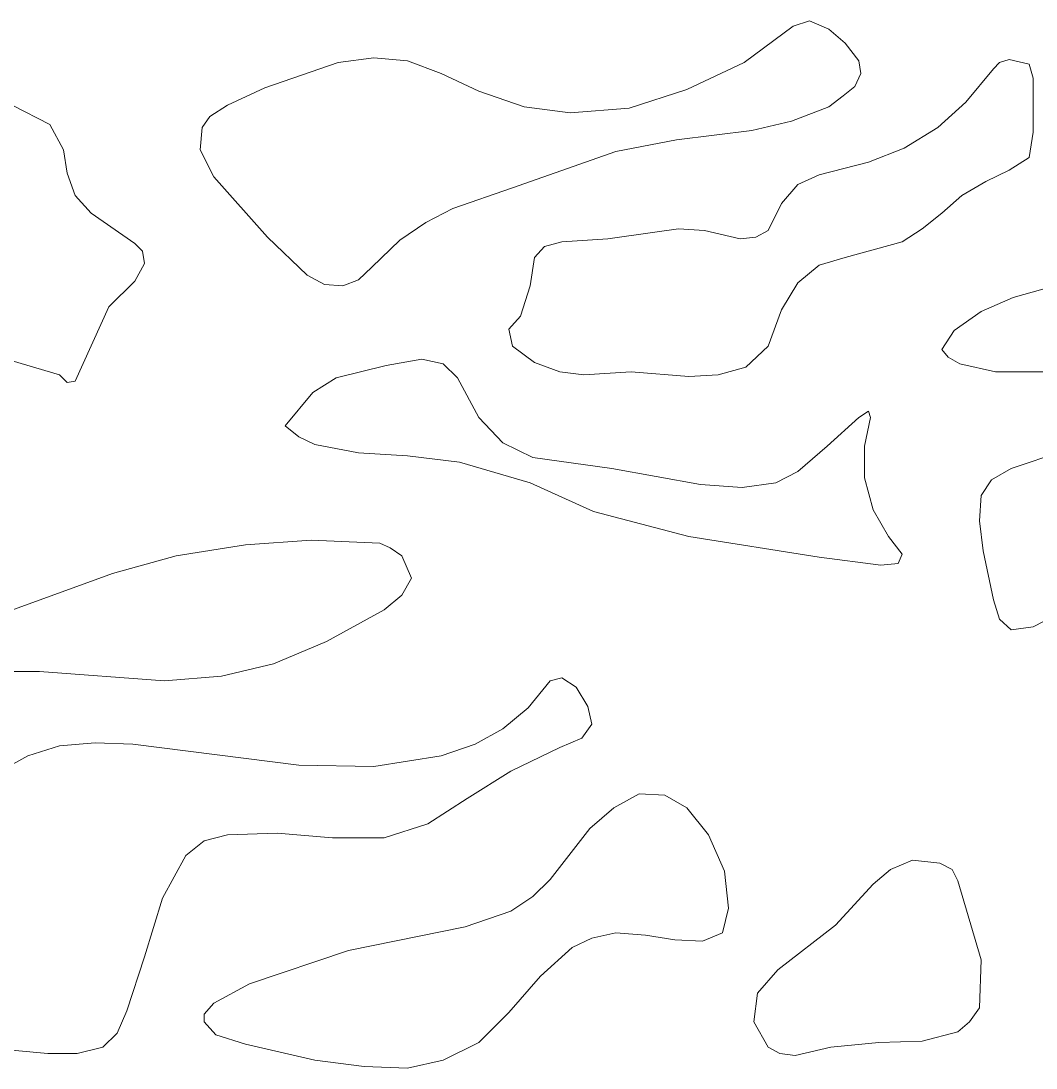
# Model space of a CAD drawing. Header units: millimetres. Extents: x -1200 to 1200, y -590 to 590.
# Drawn here: x 266.3 to 656.9, y -579 to -176.4 of the extents above; entities that cross this region are included whole.
import ezdxf

# ---------------------------------------------------------------- set-up
doc = ezdxf.new("R2010")
doc.units = ezdxf.units.MM
doc.header["$MEASUREMENT"] = 0
doc.layers.add('Layer 1', color=7, linetype='Continuous')

msp = doc.modelspace()

# ---------------------------------------------------------------- linework, layer by layer
at = {"layer": 'Layer 1', "color": 250, "lineweight": 20}
for points, knots in [([(563.4753, -178.3748), (563.4753, -178.3748), (544.5198, -192.3646), (544.5198, -192.3646), (544.5198, -192.3646), (522.5725, -202.7556), (522.5725, -202.7556), (522.5725, -202.7556), (500.3754, -209.9488), (500.3754, -209.9488), (500.3754, -209.9488), (477.6788, -211.7482), (477.6788, -211.7482), (477.6788, -211.7482), (459.9721, -209.3505), (459.9721, -209.3505), (459.9721, -209.3505), (442.5152, -203.3539), (442.5152, -203.3539), (442.5152, -203.3539), (428.0502, -196.5596), (428.0502, -196.5596), (428.0502, -196.5596), (415.0811, -191.7641), (415.0811, -191.7641), (415.0811, -191.7641), (402.112, -190.5652), (402.112, -190.5652), (402.112, -190.5652), (388.3936, -192.3646), (388.3936, -192.3646), (388.3936, -192.3646), (360.2128, -202.155), (360.2128, -202.155), (360.2128, -202.155), (345.7451, -208.7499), (345.7451, -208.7499), (345.7451, -208.7499), (339.0121, -213.1465), (339.0121, -213.1465), (339.0121, -213.1465), (336.0203, -217.3437), (336.0203, -217.3437), (336.0203, -217.3437), (335.271, -225.9353), (335.271, -225.9353), (335.271, -225.9353), (340.5081, -236.3262), (340.5081, -236.3262), (340.5081, -236.3262), (361.2092, -259.5081), (361.2092, -259.5081), (361.2092, -259.5081), (376.4236, -274.094), (376.4236, -274.094), (376.4236, -274.094), (383.1565, -277.6906), (383.1565, -277.6906), (383.1565, -277.6906), (390.1393, -278.2911), (390.1393, -278.2911), (390.1393, -278.2911), (396.1257, -275.8934), (396.1257, -275.8934), (396.1257, -275.8934), (401.3627, -271.0979), (401.3627, -271.0979), (401.3627, -271.0979), (412.0866, -260.7069), (412.0866, -260.7069), (412.0866, -260.7069), (422.0639, -253.9126), (422.0639, -253.9126), (422.0639, -253.9126), (432.5379, -248.5165), (432.5379, -248.5165), (432.5379, -248.5165), (455.4843, -240.5233), (455.4843, -240.5233), (455.4843, -240.5233), (495.1383, -226.5358), (495.1383, -226.5358), (495.1383, -226.5358), (518.5816, -222.1392), (518.5816, -222.1392), (518.5816, -222.1392), (547.5116, -218.5426), (547.5116, -218.5426), (547.5116, -218.5426), (562.726, -214.9437), (562.726, -214.9437), (562.726, -214.9437), (577.191, -209.3505), (577.191, -209.3505), (577.191, -209.3505), (582.6778, -205.1533), (582.6778, -205.1533), (582.6778, -205.1533), (587.1683, -201.5567), (587.1683, -201.5567), (587.1683, -201.5567), (589.4134, -196.5596), (589.4134, -196.5596), (589.4134, -196.5596), (588.6641, -191.7641), (588.6641, -191.7641), (588.6641, -191.7641), (583.4271, -184.9697), (583.4271, -184.9697), (583.4271, -184.9697), (577.191, -179.5737), (577.191, -179.5737), (577.191, -179.5737), (569.7087, -176.3782), (569.7087, -176.3782), (569.7087, -176.3782), (563.4753, -178.3748), (563.4753, -178.3748)], [0, 0, 0, 0, 0.02564103, 0.02564103, 0.02564103, 0.05128205, 0.05128205, 0.05128205, 0.07692308, 0.07692308, 0.07692308, 0.1025641, 0.1025641, 0.1025641, 0.12820513, 0.12820513, 0.12820513, 0.15384615, 0.15384615, 0.15384615, 0.17948718, 0.17948718, 0.17948718, 0.20512821, 0.20512821, 0.20512821, 0.23076923, 0.23076923, 0.23076923, 0.25641026, 0.25641026, 0.25641026, 0.28205128, 0.28205128, 0.28205128, 0.30769231, 0.30769231, 0.30769231, 0.33333333, 0.33333333, 0.33333333, 0.35897436, 0.35897436, 0.35897436, 0.38461538, 0.38461538, 0.38461538, 0.41025641, 0.41025641, 0.41025641, 0.43589744, 0.43589744, 0.43589744, 0.46153846, 0.46153846, 0.46153846, 0.48717949, 0.48717949, 0.48717949, 0.51282051, 0.51282051, 0.51282051, 0.53846154, 0.53846154, 0.53846154, 0.56410256, 0.56410256, 0.56410256, 0.58974359, 0.58974359, 0.58974359, 0.61538462, 0.61538462, 0.61538462, 0.64102564, 0.64102564, 0.64102564, 0.66666667, 0.66666667, 0.66666667, 0.69230769, 0.69230769, 0.69230769, 0.71794872, 0.71794872, 0.71794872, 0.74358974, 0.74358974, 0.74358974, 0.76923077, 0.76923077, 0.76923077, 0.79487179, 0.79487179, 0.79487179, 0.82051282, 0.82051282, 0.82051282, 0.84615385, 0.84615385, 0.84615385, 0.87179487, 0.87179487, 0.87179487, 0.8974359, 0.8974359, 0.8974359, 0.92307692, 0.92307692, 0.92307692, 0.94871795, 0.94871795, 0.94871795, 0.97435897, 0.97435897, 0.97435897, 1, 1, 1, 1]), ([(686.9276, -191.1657), (686.9276, -191.1657), (686.9276, -216.1448), (686.9276, -216.1448), (686.9276, -216.1448), (689.922, -241.1217), (689.922, -241.1217), (689.922, -241.1217), (692.1673, -252.1132), (692.1673, -252.1132), (692.1673, -252.1132), (692.1673, -261.3053), (692.1673, -261.3053), (692.1673, -261.3053), (687.6769, -267.2996), (687.6769, -267.2996), (687.6769, -267.2996), (681.6905, -272.2967), (681.6905, -272.2967), (681.6905, -272.2967), (670.2199, -277.0923), (670.2199, -277.0923), (670.2199, -277.0923), (659.4934, -279.49), (659.4934, -279.49), (659.4934, -279.49), (648.0229, -282.6877), (648.0229, -282.6877), (648.0229, -282.6877), (635.8004, -288.0837), (635.8004, -288.0837), (635.8004, -288.0837), (625.3262, -295.4764), (625.3262, -295.4764), (625.3262, -295.4764), (620.5887, -302.6697), (620.5887, -302.6697), (620.5887, -302.6697), (623.0811, -305.668), (623.0811, -305.668), (623.0811, -305.668), (627.5715, -308.2651), (627.5715, -308.2651), (627.5715, -308.2651), (641.2873, -311.2634), (641.2873, -311.2634), (641.2873, -311.2634), (660.992, -311.2634), (660.992, -311.2634), (660.992, -311.2634), (677.6996, -307.6668), (677.6996, -307.6668), (677.6996, -307.6668), (708.8749, -295.4764), (708.8749, -295.4764), (708.8749, -295.4764), (727.3308, -291.6804), (727.3308, -291.6804), (727.3308, -291.6804), (746.2862, -289.2826), (746.2862, -289.2826), (746.2862, -289.2826), (762.2472, -288.0837), (762.2472, -288.0837), (762.2472, -288.0837), (780.4534, -284.4849), (780.4534, -284.4849), (780.4534, -284.4849), (797.4134, -277.6906), (797.4134, -277.6906), (797.4134, -277.6906), (812.6278, -269.0991), (812.6278, -269.0991), (812.6278, -269.0991), (823.8511, -261.3053), (823.8511, -261.3053), (823.8511, -261.3053), (827.0927, -256.9087), (827.0927, -256.9087), (827.0927, -256.9087), (826.0964, -253.9126), (826.0964, -253.9126), (826.0964, -253.9126), (821.606, -250.9143), (821.606, -250.9143), (821.606, -250.9143), (814.8729, -249.1149), (814.8729, -249.1149), (814.8729, -249.1149), (798.1627, -246.5177), (798.1627, -246.5177), (798.1627, -246.5177), (776.7149, -243.5216), (776.7149, -243.5216), (776.7149, -243.5216), (759.2554, -238.1256), (759.2554, -238.1256), (759.2554, -238.1256), (743.2944, -227.1341), (743.2944, -227.1341), (743.2944, -227.1341), (728.0801, -214.9437), (728.0801, -214.9437), (728.0801, -214.9437), (715.111, -203.9544), (715.111, -203.9544), (715.111, -203.9544), (696.9048, -192.3646), (696.9048, -192.3646), (696.9048, -192.3646), (689.922, -189.1669), (689.922, -189.1669), (689.922, -189.1669), (687.6769, -189.1669), (687.6769, -189.1669), (687.6769, -189.1669), (686.9276, -191.1657), (686.9276, -191.1657)], [0, 0, 0, 0, 0.02564103, 0.02564103, 0.02564103, 0.05128205, 0.05128205, 0.05128205, 0.07692308, 0.07692308, 0.07692308, 0.1025641, 0.1025641, 0.1025641, 0.12820513, 0.12820513, 0.12820513, 0.15384615, 0.15384615, 0.15384615, 0.17948718, 0.17948718, 0.17948718, 0.20512821, 0.20512821, 0.20512821, 0.23076923, 0.23076923, 0.23076923, 0.25641026, 0.25641026, 0.25641026, 0.28205128, 0.28205128, 0.28205128, 0.30769231, 0.30769231, 0.30769231, 0.33333333, 0.33333333, 0.33333333, 0.35897436, 0.35897436, 0.35897436, 0.38461538, 0.38461538, 0.38461538, 0.41025641, 0.41025641, 0.41025641, 0.43589744, 0.43589744, 0.43589744, 0.46153846, 0.46153846, 0.46153846, 0.48717949, 0.48717949, 0.48717949, 0.51282051, 0.51282051, 0.51282051, 0.53846154, 0.53846154, 0.53846154, 0.56410256, 0.56410256, 0.56410256, 0.58974359, 0.58974359, 0.58974359, 0.61538462, 0.61538462, 0.61538462, 0.64102564, 0.64102564, 0.64102564, 0.66666667, 0.66666667, 0.66666667, 0.69230769, 0.69230769, 0.69230769, 0.71794872, 0.71794872, 0.71794872, 0.74358974, 0.74358974, 0.74358974, 0.76923077, 0.76923077, 0.76923077, 0.79487179, 0.79487179, 0.79487179, 0.82051282, 0.82051282, 0.82051282, 0.84615385, 0.84615385, 0.84615385, 0.87179487, 0.87179487, 0.87179487, 0.8974359, 0.8974359, 0.8974359, 0.92307692, 0.92307692, 0.92307692, 0.94871795, 0.94871795, 0.94871795, 0.97435897, 0.97435897, 0.97435897, 1, 1, 1, 1]), ([(640.5406, -194.7623), (640.5406, -194.7623), (629.8167, -207.551), (629.8167, -207.551), (629.8167, -207.551), (619.0902, -217.3437), (619.0902, -217.3437), (619.0902, -217.3437), (606.1211, -225.3369), (606.1211, -225.3369), (606.1211, -225.3369), (592.4053, -230.7307), (592.4053, -230.7307), (592.4053, -230.7307), (573.4499, -235.5284), (573.4499, -235.5284), (573.4499, -235.5284), (565.2209, -239.3245), (565.2209, -239.3245), (565.2209, -239.3245), (558.9848, -246.5177), (558.9848, -246.5177), (558.9848, -246.5177), (553.7478, -256.9087), (553.7478, -256.9087), (553.7478, -256.9087), (549.0102, -259.5081), (549.0102, -259.5081), (549.0102, -259.5081), (543.0239, -260.1064), (543.0239, -260.1064), (543.0239, -260.1064), (529.3055, -256.9087), (529.3055, -256.9087), (529.3055, -256.9087), (519.3309, -256.3103), (519.3309, -256.3103), (519.3309, -256.3103), (511.0993, -257.5092), (511.0993, -257.5092), (511.0993, -257.5092), (492.1464, -260.1064), (492.1464, -260.1064), (492.1464, -260.1064), (474.4372, -261.3053), (474.4372, -261.3053), (474.4372, -261.3053), (467.7041, -263.1047), (467.7041, -263.1047), (467.7041, -263.1047), (463.963, -267.2996), (463.963, -267.2996), (463.963, -267.2996), (462.2174, -278.2911), (462.2174, -278.2911), (462.2174, -278.2911), (458.4762, -289.881), (458.4762, -289.881), (458.4762, -289.881), (453.9858, -294.8781), (453.9858, -294.8781), (453.9858, -294.8781), (455.4843, -301.4708), (455.4843, -301.4708), (455.4843, -301.4708), (463.963, -307.6668), (463.963, -307.6668), (463.963, -307.6668), (473.6905, -311.2634), (473.6905, -311.2634), (473.6905, -311.2634), (482.9185, -312.4623), (482.9185, -312.4623), (482.9185, -312.4623), (501.1246, -311.2634), (501.1246, -311.2634), (501.1246, -311.2634), (523.3217, -313.0607), (523.3217, -313.0607), (523.3217, -313.0607), (534.5425, -312.4623), (534.5425, -312.4623), (534.5425, -312.4623), (545.269, -309.464), (545.269, -309.464), (545.269, -309.464), (553.7478, -301.4708), (553.7478, -301.4708), (553.7478, -301.4708), (558.9848, -287.4832), (558.9848, -287.4832), (558.9848, -287.4832), (565.2209, -277.0923), (565.2209, -277.0923), (565.2209, -277.0923), (573.4499, -270.2979), (573.4499, -270.2979), (573.4499, -270.2979), (583.4271, -267.2996), (583.4271, -267.2996), (583.4271, -267.2996), (605.3744, -261.3053), (605.3744, -261.3053), (605.3744, -261.3053), (613.1064, -256.3103), (613.1064, -256.3103), (613.1064, -256.3103), (620.5887, -250.3138), (620.5887, -250.3138), (620.5887, -250.3138), (628.3181, -243.5216), (628.3181, -243.5216), (628.3181, -243.5216), (637.5461, -238.1256), (637.5461, -238.1256), (637.5461, -238.1256), (646.5243, -233.729), (646.5243, -233.729), (646.5243, -233.729), (654.2564, -228.9335), (654.2564, -228.9335), (654.2564, -228.9335), (655.7523, -219.1409), (655.7523, -219.1409), (655.7523, -219.1409), (655.7523, -206.9505), (655.7523, -206.9505), (655.7523, -206.9505), (655.7523, -198.3589), (655.7523, -198.3589), (655.7523, -198.3589), (654.2564, -192.963), (654.2564, -192.963), (654.2564, -192.963), (646.5243, -191.1657), (646.5243, -191.1657), (646.5243, -191.1657), (642.7858, -192.3646), (642.7858, -192.3646), (642.7858, -192.3646), (640.5406, -194.7623), (640.5406, -194.7623)], [0, 0, 0, 0, 0.0212766, 0.0212766, 0.0212766, 0.04255319, 0.04255319, 0.04255319, 0.06382979, 0.06382979, 0.06382979, 0.08510638, 0.08510638, 0.08510638, 0.10638298, 0.10638298, 0.10638298, 0.12765957, 0.12765957, 0.12765957, 0.14893617, 0.14893617, 0.14893617, 0.17021277, 0.17021277, 0.17021277, 0.19148936, 0.19148936, 0.19148936, 0.21276596, 0.21276596, 0.21276596, 0.23404255, 0.23404255, 0.23404255, 0.25531915, 0.25531915, 0.25531915, 0.27659574, 0.27659574, 0.27659574, 0.29787234, 0.29787234, 0.29787234, 0.31914894, 0.31914894, 0.31914894, 0.34042553, 0.34042553, 0.34042553, 0.36170213, 0.36170213, 0.36170213, 0.38297872, 0.38297872, 0.38297872, 0.40425532, 0.40425532, 0.40425532, 0.42553191, 0.42553191, 0.42553191, 0.44680851, 0.44680851, 0.44680851, 0.46808511, 0.46808511, 0.46808511, 0.4893617, 0.4893617, 0.4893617, 0.5106383, 0.5106383, 0.5106383, 0.53191489, 0.53191489, 0.53191489, 0.55319149, 0.55319149, 0.55319149, 0.57446809, 0.57446809, 0.57446809, 0.59574468, 0.59574468, 0.59574468, 0.61702128, 0.61702128, 0.61702128, 0.63829787, 0.63829787, 0.63829787, 0.65957447, 0.65957447, 0.65957447, 0.68085106, 0.68085106, 0.68085106, 0.70212766, 0.70212766, 0.70212766, 0.72340426, 0.72340426, 0.72340426, 0.74468085, 0.74468085, 0.74468085, 0.76595745, 0.76595745, 0.76595745, 0.78723404, 0.78723404, 0.78723404, 0.80851064, 0.80851064, 0.80851064, 0.82978723, 0.82978723, 0.82978723, 0.85106383, 0.85106383, 0.85106383, 0.87234043, 0.87234043, 0.87234043, 0.89361702, 0.89361702, 0.89361702, 0.91489362, 0.91489362, 0.91489362, 0.93617021, 0.93617021, 0.93617021, 0.95744681, 0.95744681, 0.95744681, 0.9787234, 0.9787234, 0.9787234, 1, 1, 1, 1]), ([(300.1048, -286.2844), (300.1048, -286.2844), (287.1358, -314.86), (287.1358, -314.86), (287.1358, -314.86), (284.1439, -315.4606), (284.1439, -315.4606), (284.1439, -315.4606), (281.152, -312.4623), (281.152, -312.4623), (281.152, -312.4623), (262.9458, -307.0663), (262.9458, -307.0663), (262.9458, -307.0663), (251.4727, -303.2702), (251.4727, -303.2702), (251.4727, -303.2702), (239.2502, -296.6753), (239.2502, -296.6753), (239.2502, -296.6753), (222.5425, -277.6906), (222.5425, -277.6906), (222.5425, -277.6906), (213.3146, -269.0991), (213.3146, -269.0991), (213.3146, -269.0991), (201.3419, -263.703), (201.3419, -263.703), (201.3419, -263.703), (183.6353, -261.9058), (183.6353, -261.9058), (183.6353, -261.9058), (165.429, -263.703), (165.429, -263.703), (165.429, -263.703), (145.7244, -266.1008), (145.7244, -266.1008), (145.7244, -266.1008), (129.7634, -265.5024), (129.7634, -265.5024), (129.7634, -265.5024), (102.3292, -256.9087), (102.3292, -256.9087), (102.3292, -256.9087), (69.4082, -250.9143), (69.4082, -250.9143), (69.4082, -250.9143), (54.9432, -246.5177), (54.9432, -246.5177), (54.9432, -246.5177), (45.2157, -241.1217), (45.2157, -241.1217), (45.2157, -241.1217), (42.9705, -236.9267), (42.9705, -236.9267), (42.9705, -236.9267), (45.2157, -232.5301), (45.2157, -232.5301), (45.2157, -232.5301), (50.4528, -228.333), (50.4528, -228.333), (50.4528, -228.333), (60.43, -226.5358), (60.43, -226.5358), (60.43, -226.5358), (84.8723, -225.3369), (84.8723, -225.3369), (84.8723, -225.3369), (137.2456, -225.9353), (137.2456, -225.9353), (137.2456, -225.9353), (150.964, -223.9364), (150.964, -223.9364), (150.964, -223.9364), (160.192, -220.9403), (160.192, -220.9403), (160.192, -220.9403), (166.1758, -216.7431), (166.1758, -216.7431), (166.1758, -216.7431), (170.6661, -212.3466), (170.6661, -212.3466), (170.6661, -212.3466), (180.6407, -203.3539), (180.6407, -203.3539), (180.6407, -203.3539), (188.3728, -200.7567), (188.3728, -200.7567), (188.3728, -200.7567), (200.3455, -198.9573), (200.3455, -198.9573), (200.3455, -198.9573), (220.2974, -199.5578), (220.2974, -199.5578), (220.2974, -199.5578), (241.4954, -202.7556), (241.4954, -202.7556), (241.4954, -202.7556), (262.9458, -208.7499), (262.9458, -208.7499), (262.9458, -208.7499), (277.4108, -216.1448), (277.4108, -216.1448), (277.4108, -216.1448), (282.6479, -225.9353), (282.6479, -225.9353), (282.6479, -225.9353), (284.1439, -234.9278), (284.1439, -234.9278), (284.1439, -234.9278), (287.1358, -243.5216), (287.1358, -243.5216), (287.1358, -243.5216), (293.3718, -250.3138), (293.3718, -250.3138), (293.3718, -250.3138), (310.082, -261.9058), (310.082, -261.9058), (310.082, -261.9058), (313.0739, -264.9019), (313.0739, -264.9019), (313.0739, -264.9019), (313.8232, -269.6974), (313.8232, -269.6974), (313.8232, -269.6974), (310.082, -276.4917), (310.082, -276.4917), (310.082, -276.4917), (300.1048, -286.2844), (300.1048, -286.2844)], [0, 0, 0, 0, 0.02325581, 0.02325581, 0.02325581, 0.04651163, 0.04651163, 0.04651163, 0.06976744, 0.06976744, 0.06976744, 0.09302326, 0.09302326, 0.09302326, 0.11627907, 0.11627907, 0.11627907, 0.13953488, 0.13953488, 0.13953488, 0.1627907, 0.1627907, 0.1627907, 0.18604651, 0.18604651, 0.18604651, 0.20930233, 0.20930233, 0.20930233, 0.23255814, 0.23255814, 0.23255814, 0.25581395, 0.25581395, 0.25581395, 0.27906977, 0.27906977, 0.27906977, 0.30232558, 0.30232558, 0.30232558, 0.3255814, 0.3255814, 0.3255814, 0.34883721, 0.34883721, 0.34883721, 0.37209302, 0.37209302, 0.37209302, 0.39534884, 0.39534884, 0.39534884, 0.41860465, 0.41860465, 0.41860465, 0.44186047, 0.44186047, 0.44186047, 0.46511628, 0.46511628, 0.46511628, 0.48837209, 0.48837209, 0.48837209, 0.51162791, 0.51162791, 0.51162791, 0.53488372, 0.53488372, 0.53488372, 0.55813953, 0.55813953, 0.55813953, 0.58139535, 0.58139535, 0.58139535, 0.60465116, 0.60465116, 0.60465116, 0.62790698, 0.62790698, 0.62790698, 0.65116279, 0.65116279, 0.65116279, 0.6744186, 0.6744186, 0.6744186, 0.69767442, 0.69767442, 0.69767442, 0.72093023, 0.72093023, 0.72093023, 0.74418605, 0.74418605, 0.74418605, 0.76744186, 0.76744186, 0.76744186, 0.79069767, 0.79069767, 0.79069767, 0.81395349, 0.81395349, 0.81395349, 0.8372093, 0.8372093, 0.8372093, 0.86046512, 0.86046512, 0.86046512, 0.88372093, 0.88372093, 0.88372093, 0.90697674, 0.90697674, 0.90697674, 0.93023256, 0.93023256, 0.93023256, 0.95348837, 0.95348837, 0.95348837, 0.97674419, 0.97674419, 0.97674419, 1, 1, 1, 1]), ([(367.9422, -332.0453), (367.9422, -332.0453), (378.6662, -319.2567), (378.6662, -319.2567), (378.6662, -319.2567), (387.6469, -313.6612), (387.6469, -313.6612), (387.6469, -313.6612), (406.8495, -308.8657), (406.8495, -308.8657), (406.8495, -308.8657), (420.5679, -306.4679), (420.5679, -306.4679), (420.5679, -306.4679), (428.7969, -308.2651), (428.7969, -308.2651), (428.7969, -308.2651), (434.2837, -313.6612), (434.2837, -313.6612), (434.2837, -313.6612), (442.5152, -328.8476), (442.5152, -328.8476), (442.5152, -328.8476), (451.7432, -338.6403), (451.7432, -338.6403), (451.7432, -338.6403), (463.2138, -344.2357), (463.2138, -344.2357), (463.2138, -344.2357), (493.6424, -348.4307), (493.6424, -348.4307), (493.6424, -348.4307), (527.8095, -354.6267), (527.8095, -354.6267), (527.8095, -354.6267), (543.7705, -355.8256), (543.7705, -355.8256), (543.7705, -355.8256), (556.7397, -354.0262), (556.7397, -354.0262), (556.7397, -354.0262), (565.2209, -349.6317), (565.2209, -349.6317), (565.2209, -349.6317), (576.4443, -339.8391), (576.4443, -339.8391), (576.4443, -339.8391), (588.6641, -328.8476), (588.6641, -328.8476), (588.6641, -328.8476), (592.4053, -326.4499), (592.4053, -326.4499), (592.4053, -326.4499), (593.1546, -328.8476), (593.1546, -328.8476), (593.1546, -328.8476), (590.9094, -339.8391), (590.9094, -339.8391), (590.9094, -339.8391), (590.9094, -352.0295), (590.9094, -352.0295), (590.9094, -352.0295), (594.151, -364.4171), (594.151, -364.4171), (594.151, -364.4171), (600.1373, -374.6086), (600.1373, -374.6086), (600.1373, -374.6086), (605.3744, -381.403), (605.3744, -381.403), (605.3744, -381.403), (603.8785, -385.0018), (603.8785, -385.0018), (603.8785, -385.0018), (597.1429, -385.6001), (597.1429, -385.6001), (597.1429, -385.6001), (573.4499, -382.6019), (573.4499, -382.6019), (573.4499, -382.6019), (523.3217, -374.6086), (523.3217, -374.6086), (523.3217, -374.6086), (486.6596, -365.0176), (486.6596, -365.0176), (486.6596, -365.0176), (462.2174, -354.0262), (462.2174, -354.0262), (462.2174, -354.0262), (435.0329, -346.033), (435.0329, -346.033), (435.0329, -346.033), (415.0811, -343.6352), (415.0811, -343.6352), (415.0811, -343.6352), (396.1257, -342.4363), (396.1257, -342.4363), (396.1257, -342.4363), (379.4153, -339.2386), (379.4153, -339.2386), (379.4153, -339.2386), (373.1793, -336.2425), (373.1793, -336.2425), (373.1793, -336.2425), (367.9422, -332.0453), (367.9422, -332.0453)], [0, 0, 0, 0, 0.02857143, 0.02857143, 0.02857143, 0.05714286, 0.05714286, 0.05714286, 0.08571429, 0.08571429, 0.08571429, 0.11428571, 0.11428571, 0.11428571, 0.14285714, 0.14285714, 0.14285714, 0.17142857, 0.17142857, 0.17142857, 0.2, 0.2, 0.2, 0.22857143, 0.22857143, 0.22857143, 0.25714286, 0.25714286, 0.25714286, 0.28571429, 0.28571429, 0.28571429, 0.31428571, 0.31428571, 0.31428571, 0.34285714, 0.34285714, 0.34285714, 0.37142857, 0.37142857, 0.37142857, 0.4, 0.4, 0.4, 0.42857143, 0.42857143, 0.42857143, 0.45714286, 0.45714286, 0.45714286, 0.48571429, 0.48571429, 0.48571429, 0.51428571, 0.51428571, 0.51428571, 0.54285714, 0.54285714, 0.54285714, 0.57142857, 0.57142857, 0.57142857, 0.6, 0.6, 0.6, 0.62857143, 0.62857143, 0.62857143, 0.65714286, 0.65714286, 0.65714286, 0.68571429, 0.68571429, 0.68571429, 0.71428571, 0.71428571, 0.71428571, 0.74285714, 0.74285714, 0.74285714, 0.77142857, 0.77142857, 0.77142857, 0.8, 0.8, 0.8, 0.82857143, 0.82857143, 0.82857143, 0.85714286, 0.85714286, 0.85714286, 0.88571429, 0.88571429, 0.88571429, 0.91428571, 0.91428571, 0.91428571, 0.94285714, 0.94285714, 0.94285714, 0.97142857, 0.97142857, 0.97142857, 1, 1, 1, 1]), ([(752.2727, -349.0312), (752.2727, -349.0312), (754.0183, -369.2148), (754.0183, -369.2148), (754.0183, -369.2148), (751.5234, -378.4069), (751.5234, -378.4069), (751.5234, -378.4069), (747.7822, -385.0018), (747.7822, -385.0018), (747.7822, -385.0018), (738.5542, -388.7979), (738.5542, -388.7979), (738.5542, -388.7979), (726.5841, -388.1973), (726.5841, -388.1973), (726.5841, -388.1973), (714.3617, -385.0018), (714.3617, -385.0018), (714.3617, -385.0018), (702.1418, -383.8007), (702.1418, -383.8007), (702.1418, -383.8007), (692.1673, -386.2007), (692.1673, -386.2007), (692.1673, -386.2007), (683.1864, -391.7939), (683.1864, -391.7939), (683.1864, -391.7939), (663.9839, -405.1832), (663.9839, -405.1832), (663.9839, -405.1832), (655.7523, -409.3803), (655.7523, -409.3803), (655.7523, -409.3803), (647.2736, -410.5792), (647.2736, -410.5792), (647.2736, -410.5792), (642.7858, -406.3821), (642.7858, -406.3821), (642.7858, -406.3821), (640.5406, -398.9894), (640.5406, -398.9894), (640.5406, -398.9894), (636.5497, -380.2041), (636.5497, -380.2041), (636.5497, -380.2041), (635.0537, -368.6142), (635.0537, -368.6142), (635.0537, -368.6142), (635.8004, -358.8238), (635.8004, -358.8238), (635.8004, -358.8238), (639.7913, -352.8273), (639.7913, -352.8273), (639.7913, -352.8273), (647.2736, -348.4307), (647.2736, -348.4307), (647.2736, -348.4307), (667.2255, -341.838), (667.2255, -341.838), (667.2255, -341.838), (708.8749, -325.8515), (708.8749, -325.8515), (708.8749, -325.8515), (726.5841, -322.8533), (726.5841, -322.8533), (726.5841, -322.8533), (734.0664, -324.6526), (734.0664, -324.6526), (734.0664, -324.6526), (741.0492, -329.6476), (741.0492, -329.6476), (741.0492, -329.6476), (747.7822, -338.0397), (747.7822, -338.0397), (747.7822, -338.0397), (752.2727, -349.0312), (752.2727, -349.0312)], [0, 0, 0, 0, 0.03846154, 0.03846154, 0.03846154, 0.07692308, 0.07692308, 0.07692308, 0.11538462, 0.11538462, 0.11538462, 0.15384615, 0.15384615, 0.15384615, 0.19230769, 0.19230769, 0.19230769, 0.23076923, 0.23076923, 0.23076923, 0.26923077, 0.26923077, 0.26923077, 0.30769231, 0.30769231, 0.30769231, 0.34615385, 0.34615385, 0.34615385, 0.38461538, 0.38461538, 0.38461538, 0.42307692, 0.42307692, 0.42307692, 0.46153846, 0.46153846, 0.46153846, 0.5, 0.5, 0.5, 0.53846154, 0.53846154, 0.53846154, 0.57692308, 0.57692308, 0.57692308, 0.61538462, 0.61538462, 0.61538462, 0.65384615, 0.65384615, 0.65384615, 0.69230769, 0.69230769, 0.69230769, 0.73076923, 0.73076923, 0.73076923, 0.76923077, 0.76923077, 0.76923077, 0.80769231, 0.80769231, 0.80769231, 0.84615385, 0.84615385, 0.84615385, 0.88461538, 0.88461538, 0.88461538, 0.92307692, 0.92307692, 0.92307692, 0.96153846, 0.96153846, 0.96153846, 1, 1, 1, 1]), ([(404.3546, -377.208), (404.3546, -377.208), (377.9195, -376.0092), (377.9195, -376.0092), (377.9195, -376.0092), (352.7306, -377.8063), (352.7306, -377.8063), (352.7306, -377.8063), (326.043, -382.0035), (326.043, -382.0035), (326.043, -382.0035), (301.6007, -388.7979), (301.6007, -388.7979), (301.6007, -388.7979), (256.7097, -405.1832), (256.7097, -405.1832), (256.7097, -405.1832), (233.2664, -412.5781), (233.2664, -412.5781), (233.2664, -412.5781), (208.8242, -416.1747), (208.8242, -416.1747), (208.8242, -416.1747), (176.153, -417.3735), (176.153, -417.3735), (176.153, -417.3735), (161.6879, -420.3718), (161.6879, -420.3718), (161.6879, -420.3718), (149.4655, -427.7645), (149.4655, -427.7645), (149.4655, -427.7645), (139.4909, -441.1537), (139.4909, -441.1537), (139.4909, -441.1537), (132.7553, -457.7385), (132.7553, -457.7385), (132.7553, -457.7385), (122.7806, -494.3074), (122.7806, -494.3074), (122.7806, -494.3074), (120.5354, -513.0927), (120.5354, -513.0927), (120.5354, -513.0927), (121.2846, -534.4752), (121.2846, -534.4752), (121.2846, -534.4752), (125.7725, -556.456), (125.7725, -556.456), (125.7725, -556.456), (130.5127, -565.0475), (130.5127, -565.0475), (130.5127, -565.0475), (136.4963, -570.4435), (136.4963, -570.4435), (136.4963, -570.4435), (144.2284, -571.0441), (144.2284, -571.0441), (144.2284, -571.0441), (153.9558, -567.4453), (153.9558, -567.4453), (153.9558, -567.4453), (162.4346, -560.6509), (162.4346, -560.6509), (162.4346, -560.6509), (169.9168, -551.6605), (169.9168, -551.6605), (169.9168, -551.6605), (175.4037, -541.2695), (175.4037, -541.2695), (175.4037, -541.2695), (177.6489, -530.278), (177.6489, -530.278), (177.6489, -530.278), (179.8941, -505.8995), (179.8941, -505.8995), (179.8941, -505.8995), (182.886, -483.3181), (182.886, -483.3181), (182.886, -483.3181), (189.8688, -462.534), (189.8688, -462.534), (189.8688, -462.534), (196.6044, -452.7436), (196.6044, -452.7436), (196.6044, -452.7436), (205.8323, -444.7504), (205.8323, -444.7504), (205.8323, -444.7504), (214.8105, -437.5571), (214.8105, -437.5571), (214.8105, -437.5571), (225.5344, -431.9617), (225.5344, -431.9617), (225.5344, -431.9617), (249.2274, -426.5656), (249.2274, -426.5656), (249.2274, -426.5656), (273.42, -426.5656), (273.42, -426.5656), (273.42, -426.5656), (321.5552, -430.1623), (321.5552, -430.1623), (321.5552, -430.1623), (343.5025, -428.3651), (343.5025, -428.3651), (343.5025, -428.3651), (363.4544, -423.5674), (363.4544, -423.5674), (363.4544, -423.5674), (383.9058, -414.9758), (383.9058, -414.9758), (383.9058, -414.9758), (406.1002, -402.7854), (406.1002, -402.7854), (406.1002, -402.7854), (412.8359, -397.19), (412.8359, -397.19), (412.8359, -397.19), (416.577, -390.5951), (416.577, -390.5951), (416.577, -390.5951), (412.8359, -382.0035), (412.8359, -382.0035), (412.8359, -382.0035), (408.3455, -379.0053), (408.3455, -379.0053), (408.3455, -379.0053), (404.3546, -377.208), (404.3546, -377.208)], [0, 0, 0, 0, 0.02325581, 0.02325581, 0.02325581, 0.04651163, 0.04651163, 0.04651163, 0.06976744, 0.06976744, 0.06976744, 0.09302326, 0.09302326, 0.09302326, 0.11627907, 0.11627907, 0.11627907, 0.13953488, 0.13953488, 0.13953488, 0.1627907, 0.1627907, 0.1627907, 0.18604651, 0.18604651, 0.18604651, 0.20930233, 0.20930233, 0.20930233, 0.23255814, 0.23255814, 0.23255814, 0.25581395, 0.25581395, 0.25581395, 0.27906977, 0.27906977, 0.27906977, 0.30232558, 0.30232558, 0.30232558, 0.3255814, 0.3255814, 0.3255814, 0.34883721, 0.34883721, 0.34883721, 0.37209302, 0.37209302, 0.37209302, 0.39534884, 0.39534884, 0.39534884, 0.41860465, 0.41860465, 0.41860465, 0.44186047, 0.44186047, 0.44186047, 0.46511628, 0.46511628, 0.46511628, 0.48837209, 0.48837209, 0.48837209, 0.51162791, 0.51162791, 0.51162791, 0.53488372, 0.53488372, 0.53488372, 0.55813953, 0.55813953, 0.55813953, 0.58139535, 0.58139535, 0.58139535, 0.60465116, 0.60465116, 0.60465116, 0.62790698, 0.62790698, 0.62790698, 0.65116279, 0.65116279, 0.65116279, 0.6744186, 0.6744186, 0.6744186, 0.69767442, 0.69767442, 0.69767442, 0.72093023, 0.72093023, 0.72093023, 0.74418605, 0.74418605, 0.74418605, 0.76744186, 0.76744186, 0.76744186, 0.79069767, 0.79069767, 0.79069767, 0.81395349, 0.81395349, 0.81395349, 0.8372093, 0.8372093, 0.8372093, 0.86046512, 0.86046512, 0.86046512, 0.88372093, 0.88372093, 0.88372093, 0.90697674, 0.90697674, 0.90697674, 0.93023256, 0.93023256, 0.93023256, 0.95348837, 0.95348837, 0.95348837, 0.97674419, 0.97674419, 0.97674419, 1, 1, 1, 1]), ([(469.9494, -430.1623), (469.9494, -430.1623), (461.4681, -440.5532), (461.4681, -440.5532), (461.4681, -440.5532), (451.7432, -448.5464), (451.7432, -448.5464), (451.7432, -448.5464), (441.0167, -454.5408), (441.0167, -454.5408), (441.0167, -454.5408), (428.0502, -458.9374), (428.0502, -458.9374), (428.0502, -458.9374), (402.112, -463.1346), (402.112, -463.1346), (402.112, -463.1346), (373.1793, -462.534), (373.1793, -462.534), (373.1793, -462.534), (309.3328, -454.5408), (309.3328, -454.5408), (309.3328, -454.5408), (294.8678, -453.9424), (294.8678, -453.9424), (294.8678, -453.9424), (281.152, -455.1413), (281.152, -455.1413), (281.152, -455.1413), (268.9295, -458.9374), (268.9295, -458.9374), (268.9295, -458.9374), (258.2056, -464.934), (258.2056, -464.934), (258.2056, -464.934), (250.7234, -472.3267), (250.7234, -472.3267), (250.7234, -472.3267), (243.7406, -482.1193), (243.7406, -482.1193), (243.7406, -482.1193), (231.7705, -506.4978), (231.7705, -506.4978), (231.7705, -506.4978), (217.3029, -544.8661), (217.3029, -544.8661), (217.3029, -544.8661), (214.8105, -561.2515), (214.8105, -561.2515), (214.8105, -561.2515), (215.8069, -567.4453), (215.8069, -567.4453), (215.8069, -567.4453), (219.5481, -571.0441), (219.5481, -571.0441), (219.5481, -571.0441), (224.7851, -572.2429), (224.7851, -572.2429), (224.7851, -572.2429), (231.7705, -572.2429), (231.7705, -572.2429), (231.7705, -572.2429), (249.9767, -571.0441), (249.9767, -571.0441), (249.9767, -571.0441), (276.6616, -573.4418), (276.6616, -573.4418), (276.6616, -573.4418), (287.8849, -573.4418), (287.8849, -573.4418), (287.8849, -573.4418), (297.8596, -571.0441), (297.8596, -571.0441), (297.8596, -571.0441), (303.3465, -565.6481), (303.3465, -565.6481), (303.3465, -565.6481), (307.0876, -557.0543), (307.0876, -557.0543), (307.0876, -557.0543), (313.8232, -536.2724), (313.8232, -536.2724), (313.8232, -536.2724), (320.806, -513.691), (320.806, -513.691), (320.806, -513.691), (329.7842, -497.3057), (329.7842, -497.3057), (329.7842, -497.3057), (336.7669, -491.7103), (336.7669, -491.7103), (336.7669, -491.7103), (345.7451, -489.3125), (345.7451, -489.3125), (345.7451, -489.3125), (364.9504, -488.712), (364.9504, -488.712), (364.9504, -488.712), (386.1484, -490.5114), (386.1484, -490.5114), (386.1484, -490.5114), (406.1002, -490.5114), (406.1002, -490.5114), (406.1002, -490.5114), (422.8105, -485.1153), (422.8105, -485.1153), (422.8105, -485.1153), (438.0248, -475.3249), (438.0248, -475.3249), (438.0248, -475.3249), (454.7351, -464.934), (454.7351, -464.934), (454.7351, -464.934), (473.6905, -455.7419), (473.6905, -455.7419), (473.6905, -455.7419), (482.1692, -452.1431), (482.1692, -452.1431), (482.1692, -452.1431), (485.9104, -446.7492), (485.9104, -446.7492), (485.9104, -446.7492), (484.4144, -439.9549), (484.4144, -439.9549), (484.4144, -439.9549), (479.924, -432.56), (479.924, -432.56), (479.924, -432.56), (474.4372, -428.9634), (474.4372, -428.9634), (474.4372, -428.9634), (469.9494, -430.1623), (469.9494, -430.1623)], [0, 0, 0, 0, 0.02272727, 0.02272727, 0.02272727, 0.04545455, 0.04545455, 0.04545455, 0.06818182, 0.06818182, 0.06818182, 0.09090909, 0.09090909, 0.09090909, 0.11363636, 0.11363636, 0.11363636, 0.13636364, 0.13636364, 0.13636364, 0.15909091, 0.15909091, 0.15909091, 0.18181818, 0.18181818, 0.18181818, 0.20454545, 0.20454545, 0.20454545, 0.22727273, 0.22727273, 0.22727273, 0.25, 0.25, 0.25, 0.27272727, 0.27272727, 0.27272727, 0.29545455, 0.29545455, 0.29545455, 0.31818182, 0.31818182, 0.31818182, 0.34090909, 0.34090909, 0.34090909, 0.36363636, 0.36363636, 0.36363636, 0.38636364, 0.38636364, 0.38636364, 0.40909091, 0.40909091, 0.40909091, 0.43181818, 0.43181818, 0.43181818, 0.45454545, 0.45454545, 0.45454545, 0.47727273, 0.47727273, 0.47727273, 0.5, 0.5, 0.5, 0.52272727, 0.52272727, 0.52272727, 0.54545455, 0.54545455, 0.54545455, 0.56818182, 0.56818182, 0.56818182, 0.59090909, 0.59090909, 0.59090909, 0.61363636, 0.61363636, 0.61363636, 0.63636364, 0.63636364, 0.63636364, 0.65909091, 0.65909091, 0.65909091, 0.68181818, 0.68181818, 0.68181818, 0.70454545, 0.70454545, 0.70454545, 0.72727273, 0.72727273, 0.72727273, 0.75, 0.75, 0.75, 0.77272727, 0.77272727, 0.77272727, 0.79545455, 0.79545455, 0.79545455, 0.81818182, 0.81818182, 0.81818182, 0.84090909, 0.84090909, 0.84090909, 0.86363636, 0.86363636, 0.86363636, 0.88636364, 0.88636364, 0.88636364, 0.90909091, 0.90909091, 0.90909091, 0.93181818, 0.93181818, 0.93181818, 0.95454545, 0.95454545, 0.95454545, 0.97727273, 0.97727273, 0.97727273, 1, 1, 1, 1]), ([(522.5725, -478.9215), (522.5725, -478.9215), (530.804, -489.3125), (530.804, -489.3125), (530.804, -489.3125), (537.0375, -503.3001), (537.0375, -503.3001), (537.0375, -503.3001), (538.5334, -517.4893), (538.5334, -517.4893), (538.5334, -517.4893), (536.2908, -527.0803), (536.2908, -527.0803), (536.2908, -527.0803), (528.5588, -530.278), (528.5588, -530.278), (528.5588, -530.278), (517.8349, -529.6775), (517.8349, -529.6775), (517.8349, -529.6775), (506.6115, -527.8802), (506.6115, -527.8802), (506.6115, -527.8802), (495.1383, -527.0803), (495.1383, -527.0803), (495.1383, -527.0803), (485.9104, -529.0791), (485.9104, -529.0791), (485.9104, -529.0791), (478.4281, -532.6758), (478.4281, -532.6758), (478.4281, -532.6758), (466.2082, -543.6672), (466.2082, -543.6672), (466.2082, -543.6672), (453.9858, -557.6549), (453.9858, -557.6549), (453.9858, -557.6549), (442.5152, -569.2447), (442.5152, -569.2447), (442.5152, -569.2447), (428.7969, -576.039), (428.7969, -576.039), (428.7969, -576.039), (415.0811, -579.0373), (415.0811, -579.0373), (415.0811, -579.0373), (398.3708, -578.4368), (398.3708, -578.4368), (398.3708, -578.4368), (379.4153, -576.039), (379.4153, -576.039), (379.4153, -576.039), (352.7306, -569.8452), (352.7306, -569.8452), (352.7306, -569.8452), (341.2574, -566.2464), (341.2574, -566.2464), (341.2574, -566.2464), (336.7669, -561.2515), (336.7669, -561.2515), (336.7669, -561.2515), (336.7669, -558.2531), (336.7669, -558.2531), (336.7669, -558.2531), (340.5081, -554.0582), (340.5081, -554.0582), (340.5081, -554.0582), (354.2264, -546.6633), (354.2264, -546.6633), (354.2264, -546.6633), (392.3845, -533.8746), (392.3845, -533.8746), (392.3845, -533.8746), (437.2782, -524.6826), (437.2782, -524.6826), (437.2782, -524.6826), (454.7351, -518.6882), (454.7351, -518.6882), (454.7351, -518.6882), (463.2138, -513.0927), (463.2138, -513.0927), (463.2138, -513.0927), (469.9494, -506.4978), (469.9494, -506.4978), (469.9494, -506.4978), (485.1611, -486.9147), (485.1611, -486.9147), (485.1611, -486.9147), (494.389, -478.9215), (494.389, -478.9215), (494.389, -478.9215), (504.1165, -473.5255), (504.1165, -473.5255), (504.1165, -473.5255), (514.0938, -474.126), (514.0938, -474.126), (514.0938, -474.126), (522.5725, -478.9215), (522.5725, -478.9215)], [0, 0, 0, 0, 0.03030303, 0.03030303, 0.03030303, 0.06060606, 0.06060606, 0.06060606, 0.09090909, 0.09090909, 0.09090909, 0.12121212, 0.12121212, 0.12121212, 0.15151515, 0.15151515, 0.15151515, 0.18181818, 0.18181818, 0.18181818, 0.21212121, 0.21212121, 0.21212121, 0.24242424, 0.24242424, 0.24242424, 0.27272727, 0.27272727, 0.27272727, 0.3030303, 0.3030303, 0.3030303, 0.33333333, 0.33333333, 0.33333333, 0.36363636, 0.36363636, 0.36363636, 0.39393939, 0.39393939, 0.39393939, 0.42424242, 0.42424242, 0.42424242, 0.45454545, 0.45454545, 0.45454545, 0.48484848, 0.48484848, 0.48484848, 0.51515152, 0.51515152, 0.51515152, 0.54545455, 0.54545455, 0.54545455, 0.57575758, 0.57575758, 0.57575758, 0.60606061, 0.60606061, 0.60606061, 0.63636364, 0.63636364, 0.63636364, 0.66666667, 0.66666667, 0.66666667, 0.6969697, 0.6969697, 0.6969697, 0.72727273, 0.72727273, 0.72727273, 0.75757576, 0.75757576, 0.75757576, 0.78787879, 0.78787879, 0.78787879, 0.81818182, 0.81818182, 0.81818182, 0.84848485, 0.84848485, 0.84848485, 0.87878788, 0.87878788, 0.87878788, 0.90909091, 0.90909091, 0.90909091, 0.93939394, 0.93939394, 0.93939394, 0.96969697, 0.96969697, 0.96969697, 1, 1, 1, 1]), ([(626.8222, -507.0983), (626.8222, -507.0983), (635.8004, -537.4712), (635.8004, -537.4712), (635.8004, -537.4712), (635.0537, -555.8554), (635.0537, -555.8554), (635.0537, -555.8554), (631.3127, -561.2515), (631.3127, -561.2515), (631.3127, -561.2515), (626.8222, -565.0475), (626.8222, -565.0475), (626.8222, -565.0475), (613.1064, -568.6442), (613.1064, -568.6442), (613.1064, -568.6442), (596.3962, -569.2447), (596.3962, -569.2447), (596.3962, -569.2447), (577.9402, -571.0441), (577.9402, -571.0441), (577.9402, -571.0441), (564.2219, -574.2396), (564.2219, -574.2396), (564.2219, -574.2396), (558.2381, -573.4418), (558.2381, -573.4418), (558.2381, -573.4418), (553.7478, -571.0441), (553.7478, -571.0441), (553.7478, -571.0441), (548.2609, -561.2515), (548.2609, -561.2515), (548.2609, -561.2515), (549.7569, -550.2599), (549.7569, -550.2599), (549.7569, -550.2599), (557.4888, -541.2695), (557.4888, -541.2695), (557.4888, -541.2695), (579.6859, -524.082), (579.6859, -524.082), (579.6859, -524.082), (594.151, -508.2972), (594.151, -508.2972), (594.151, -508.2972), (600.884, -502.7017), (600.884, -502.7017), (600.884, -502.7017), (609.3653, -499.1051), (609.3653, -499.1051), (609.3653, -499.1051), (619.8395, -500.304), (619.8395, -500.304), (619.8395, -500.304), (624.5771, -502.7017), (624.5771, -502.7017), (624.5771, -502.7017), (626.8222, -507.0983), (626.8222, -507.0983)], [0, 0, 0, 0, 0.05, 0.05, 0.05, 0.1, 0.1, 0.1, 0.15, 0.15, 0.15, 0.2, 0.2, 0.2, 0.25, 0.25, 0.25, 0.3, 0.3, 0.3, 0.35, 0.35, 0.35, 0.4, 0.4, 0.4, 0.45, 0.45, 0.45, 0.5, 0.5, 0.5, 0.55, 0.55, 0.55, 0.6, 0.6, 0.6, 0.65, 0.65, 0.65, 0.7, 0.7, 0.7, 0.75, 0.75, 0.75, 0.8, 0.8, 0.8, 0.85, 0.85, 0.85, 0.9, 0.9, 0.9, 0.95, 0.95, 0.95, 1, 1, 1, 1])]:
    msp.add_open_spline(points, degree=3, knots=knots, dxfattribs=at)

doc.saveas('drawing.dxf')
